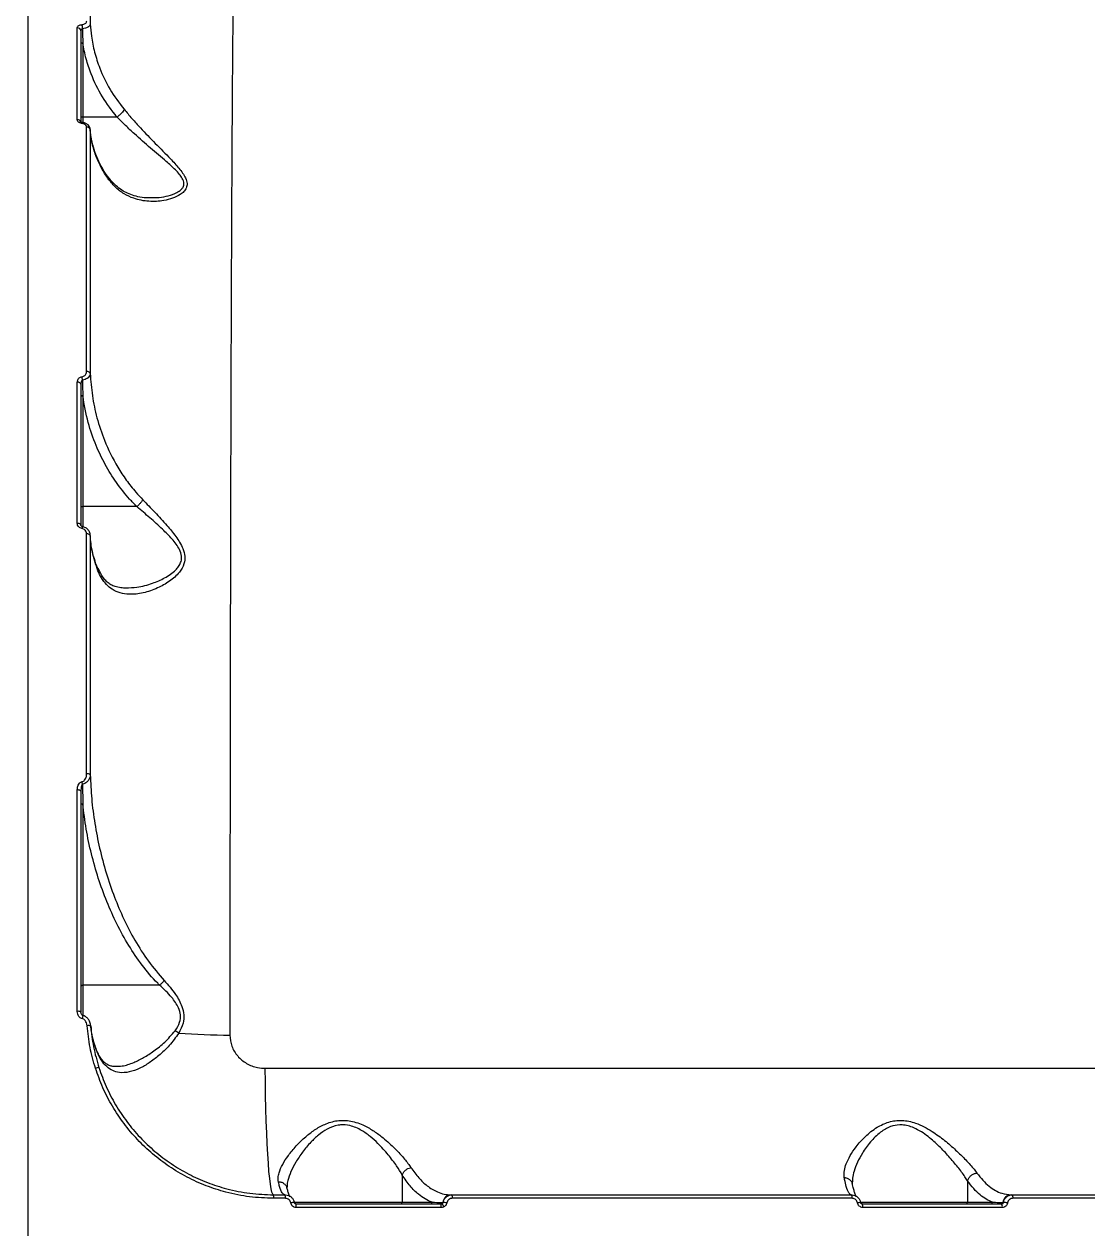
# Model space of a CAD drawing. Header units: millimetres. Extents: x -7735 to 7893, y -6545 to 6034.
# Drawn here: x 2476.8 to 2766.6, y 275.1 to 603.5 of the extents above; entities that cross this region are included whole.
import ezdxf

# ---------------------------------------------------------------- set-up
doc = ezdxf.new("R2010")
doc.units = ezdxf.units.MM
doc.layers.add('DIKOM_ОБЪЕКТ', color=7, linetype='Continuous')
doc.layers.add('DIKOM_РАЗМЕР_ОБЪЕКТА', color=7, linetype='Continuous')
doc.styles.add('style1', font='arial.ttf', dxfattribs={"width": 0.8})
doc.dimstyles.new('1-50', dxfattribs={"dimtxt": 300, "dimasz": 200, "dimexe": 100, "dimexo": 0, "dimgap": 100, "dimtad": 1, "dimtxsty": 'style1', "dimcen": 200, "dimclrd": 7, "dimclre": 7, "dimclrt": 7, "dimadec": 1, "dimazin": 2, "dimtfac": 1, "dimtmove": 0, "dimatfit": 2, "dimfxl": 0, "dimlwd": 25, "dimlwe": 18, "dimarcsym": 0})

# ---------------------------------------------------------------- blocks, each defined once
blk = doc.blocks.new('*D0')
at = {"layer": 'Defpoints', "color": 0, "transparency": 16777216}
for p in [(5893.22, 882.1), (-4595.74, 266.13), (5893.22, -5840.17)]:
    blk.add_point(p, dxfattribs=at)
at = {"layer": 'DIKOM_РАЗМЕР_ОБЪЕКТА', "color": 7, "lineweight": 18, "transparency": 16777216}
for p, q in [((5893.22, 882.1), (5893.22, -5940.17)), ((-4595.74, 266.13), (-4595.74, -5940.17))]:
    blk.add_line(p, q, dxfattribs=at)
at = {"layer": 'DIKOM_РАЗМЕР_ОБЪЕКТА', "color": 7, "lineweight": 25, "transparency": 16777216}
blk.add_line((-4395.74, -5840.17), (5693.22, -5840.17), dxfattribs=at)
at = {"layer": 'DIKOM_РАЗМЕР_ОБЪЕКТА', "color": 7, "transparency": 16777216}
for points in [[(-4395.74, -5806.84), (-4395.74, -5873.51), (-4595.74, -5840.17)], [(5693.22, -5806.84), (5693.22, -5873.51), (5893.22, -5840.17)]]:
    blk.add_solid(points, dxfattribs=at)
at = {"layer": 'DIKOM_РАЗМЕР_ОБЪЕКТА', "color": 7, "transparency": 16777216, "insert": (648.74, -5587), "char_height": 300, "attachment_point": 5, "style": 'style1'}
blk.add_mtext('10450', dxfattribs=at)

msp = doc.modelspace()

# ---------------------------------------------------------------- linework, layer by layer
at = {"layer": 'DIKOM_ОБЪЕКТ', "color": 7, "linetype": 'Continuous', "lineweight": 15}
for p, q in [((2492.81, 598.294), (2492.81, 578.093)), ((2502.142, 578.093), (2492.81, 578.093)), ((2492.81, 578.093), (2492.81, 576.698)), ((2492.694, 576.617), (2492.691, 576.617)), ((2511.158, 556.157), (2511.304, 556.159)), ((2492.81, 502.051), (2492.81, 471.833)), ((2507.571, 471.833), (2492.81, 471.833)), ((2492.81, 471.833), (2492.81, 466.397)), ((2492.743, 396.169), (2492.81, 390.765)), ((2492.81, 390.765), (2492.81, 341.292)), ((2513.754, 341.292), (2492.81, 341.292)), ((2492.81, 341.292), (2492.81, 333.004)), ((2542.579, 318.628), (3021.238, 318.628)), ((2579.921, 289.512), (2579.921, 282.125)), ((2702.696, 287.803), (2702.691, 287.624)), ((2734.065, 287.931), (2734.065, 282.125)), ((2544.81, 284.125), (2548.003, 284.125)), ((2548.062, 283.166), (2544.866, 283.166)), ((2593.219, 284.125), (2593.514, 284.125)), ((2593.514, 284.125), (2702.416, 284.125)), ((2702.603, 283.166), (2593.61, 283.166)), ((2745.935, 284.125), (2746.219, 284.125)), ((2746.219, 284.125), (2852.723, 284.125)), ((2853.034, 283.166), (2746.442, 283.166)), ((2550.452, 282.125), (2579.921, 282.125)), ((2550.969, 281.625), (2590.433, 281.625)), ((2590.527, 280.66), (2551.03, 280.66)), ((2579.921, 282.125), (2588.047, 282.125)), ((2590.983, 282.042), (2591.08, 282.042)), ((2704.83, 282.125), (2734.065, 282.125)), ((2704.86, 282.042), (2704.865, 282.043)), ((2705.342, 281.625), (2743.309, 281.625)), ((2743.53, 280.66), (2705.531, 280.66)), ((2734.065, 282.125), (2740.867, 282.125)), ((2743.699, 282.042), (2743.871, 282.042))]:
    msp.add_line(p, q, dxfattribs=at)
at = {"layer": 'DIKOM_ОБЪЕКТ', "color": 7, "linetype": 'Continuous', "lineweight": 15, "flags": 128}
for points in [[(2492.81, 598.294), (2492.712, 598.29), (2492.619, 598.28), (2492.532, 598.264), (2492.456, 598.242), (2492.394, 598.216), (2492.348, 598.185), (2492.319, 598.152), (2492.31, 598.118)], [(2492.31, 505.236), (2492.291, 505.346), (2492.235, 505.453), (2492.143, 505.551), (2492.021, 505.637), (2491.871, 505.708), (2491.7, 505.761), (2491.514, 505.794), (2491.32, 505.806)], [(2494.853, 508.146), (2494.826, 508.254), (2494.765, 508.358), (2494.671, 508.452), (2494.549, 508.535), (2494.401, 508.603), (2494.234, 508.654), (2494.054, 508.686), (2493.866, 508.697)], [(2492.81, 502.051), (2492.712, 502.048), (2492.619, 502.038), (2492.532, 502.022), (2492.456, 502), (2492.394, 501.973), (2492.348, 501.943), (2492.319, 501.91), (2492.31, 501.876)], [(2492.81, 471.833), (2492.712, 471.829), (2492.618, 471.82), (2492.532, 471.804), (2492.456, 471.782), (2492.394, 471.756), (2492.348, 471.726), (2492.319, 471.694), (2492.31, 471.66)], [(2492.31, 466.799), (2492.291, 466.892), (2492.235, 466.981), (2492.144, 467.063), (2492.021, 467.136), (2491.871, 467.195), (2491.7, 467.24), (2491.514, 467.268), (2491.321, 467.278)], [(2494.85, 463.959), (2494.824, 464.047), (2494.763, 464.132), (2494.669, 464.209), (2494.547, 464.277), (2494.399, 464.333), (2494.232, 464.375), (2494.051, 464.401), (2493.864, 464.41)], [(2492.31, 394.249), (2492.291, 394.308), (2492.235, 394.365), (2492.144, 394.418), (2492.021, 394.464), (2491.871, 394.502), (2491.7, 394.53), (2491.515, 394.548), (2491.321, 394.555)], [(2492.31, 390.59), (2492.319, 390.624), (2492.348, 390.657), (2492.394, 390.687), (2492.456, 390.714), (2492.532, 390.736), (2492.619, 390.752), (2492.712, 390.762), (2492.81, 390.765)], [(2492.31, 341.116), (2492.319, 341.151), (2492.348, 341.184), (2492.394, 341.214), (2492.456, 341.241), (2492.532, 341.262), (2492.619, 341.279), (2492.712, 341.289), (2492.81, 341.292)], [(2544.81, 284.125), (2544.595, 284.308), (2544.382, 284.853), (2544.173, 285.757), (2543.97, 287.01), (2543.775, 288.602), (2543.589, 290.518), (2543.414, 292.74), (2543.252, 295.248), (2543.104, 298.02), (2542.971, 301.03), (2542.856, 304.25), (2542.758, 307.652), (2542.679, 311.204), (2542.619, 314.874), (2542.579, 318.628)]]:
    msp.add_lwpolyline(points, dxfattribs=at)
at = {"layer": 'DIKOM_ОБЪЕКТ', "color": 7, "linetype": 'Continuous', "lineweight": 15}
for centre, radius, start, end in [((2491.401, 601.504), 0.915, 6.95508, 95.20555), ((2486.353, 602.028), 6.388, 1.44607, 11.78222), ((2491.41, 576.432), 0.945, 20.99393, 95.52433), ((2492.997, 576.352), 0.405, 139.00617, 178.53026), ((2493.97, 574.436), 0.913, 13.1746, 96.20911), ((2483.655, 505.579), 9.12, 4.9402, 10.74825), ((2494.018, 465.719), 1.443, 153.12145, 174.38532), ((2494.067, 397.889), 1.107, 45.16807, 100.68201), ((2479.884, 394.136), 13.019, 8.98513, 11.91294), ((2491.56, 332.521), 1.659, 63.11837, 98.26197), ((2504.698, 330.024), 12.274, 165.87166, 169.80871), ((2494.361, 328.456), 1.84, 70.22719, 101.27056), ((2514.631, 322.677), 7.021, 51.87741, 61.55413), ((2534.423, 555.257), 227.583, 266.10545, 269.61948), ((2497.14, 316.68), 2.132, 88.0384, 113.8839), ((2540.603, 283.397), 4.27, 356.89408, 9.8186), ((2544.011, 283.4), 4.058, 356.69621, 10.30022), ((2593.314, 281.782), 2.345, 92.33388, 173.63253), ((2591.087, 283.397), 2.533, 354.7622, 16.70375), ((2701.194, 283.39), 1.426, 350.96018, 31.03404), ((2746.03, 281.782), 2.345, 92.3276, 173.63271), ((2745.21, 283.385), 1.251, 349.89333, 36.24066), ((2551.122, 274.223), 7.85, 94.74834, 101.57541), ((2547.098, 280.895), 3.939, 356.57875, 10.68469), ((2579.443, 282.103), 0.478, 272.93378, 2.65633), ((2587.569, 282.103), 0.479, 272.93726, 2.65285), ((2587.918, 280.893), 2.619, 354.88581, 16.22953), ((2590.487, 282.111), 0.501, 301.86033, 352.12222), ((2587.762, 279.242), 3.861, 24.44724, 39.25171), ((2590.194, 271.397), 10.682, 79.88897, 85.2429), ((2709.374, 251.982), 30.398, 98.53015, 100.05427), ((2704.126, 280.886), 1.423, 350.8547, 31.30696), ((2733.588, 282.103), 0.478, 272.93507, 2.68503), ((2740.389, 282.103), 0.479, 272.93726, 2.65285), ((2743.233, 282.094), 0.469, 272.31689, 353.6597), ((2742.282, 280.883), 1.267, 349.85862, 35.85066), ((2743.461, 273.611), 8.441, 79.58419, 87.21288)]:
    msp.add_arc(centre, radius, start, end, dxfattribs=at)
for points, knots in [([(2477.81, 685.998), (2477.81, 686.035), (2477.81, 686.214), (2477.81, 685.192), (2477.81, 682.865), (2477.81, 679.119), (2477.81, 674.129), (2477.81, 667.931), (2477.81, 660.432), (2477.81, 651.601), (2477.81, 641.436), (2477.81, 630.161), (2477.81, 617.842), (2477.81, 604.565), (2477.81, 590.112), (2477.81, 574.485), (2477.81, 557.71), (2477.81, 540.156), (2477.81, 521.903), (2477.811, 503.042), (2477.811, 483.266), (2477.811, 462.605), (2477.811, 441.111), (2477.811, 420.183), (2477.811, 399.975), (2477.811, 380.606), (2477.811, 360.9), (2477.811, 340.909), (2477.811, 320.848), (2477.811, 300.818), (2477.811, 282.949), (2477.811, 271.706), (2477.811, 267.128)], [0, 0, 0, 0, 0.0094891, 0.0458486, 0.0822376, 0.1185971, 0.1539303, 0.1892908, 0.2246237, 0.2609833, 0.2973726, 0.333732, 0.369065, 0.4044255, 0.4397588, 0.4761182, 0.5125073, 0.5488667, 0.5841999, 0.6195601, 0.6548935, 0.6912528, 0.7276419, 0.7640014, 0.7947536, 0.8255418, 0.85633, 0.88741, 0.91849, 0.9487827, 0.979144, 1, 1, 1, 1]), ([(2494.876, 649.999), (2494.875, 647.164), (2494.872, 641.495), (2494.87, 631.816), (2494.867, 621.272), (2494.865, 611.697), (2494.864, 605.552), (2494.863, 603.465)], [0, 0, 0, 0, 0.2203105, 0.4406217, 0.6630836, 0.8855462, 1, 1, 1, 1]), ([(2534.811, 648.026), (2534.775, 648.014), (2534.684, 647.984), (2534.548, 646.641), (2534.405, 644.105), (2534.269, 640.326), (2534.141, 635.312), (2534.019, 629.038), (2533.907, 621.652), (2533.804, 613.21), (2533.708, 603.791), (2533.618, 593.229), (2533.534, 581.512), (2533.456, 568.655), (2533.384, 554.949), (2533.319, 540.467), (2533.259, 525.293), (2533.204, 509.168), (2533.154, 492.106), (2533.108, 474.146), (2533.07, 456.898), (2533.038, 440.577), (2533.012, 425.304), (2532.989, 409.674), (2532.968, 393.741), (2532.95, 377.578), (2532.935, 361.174), (2532.922, 344.545), (2532.915, 333.301), (2532.912, 327.68)], [0, 0, 0, 0, 0.0268282, 0.0663838, 0.1059699, 0.1455254, 0.1862365, 0.2269807, 0.2676916, 0.3071163, 0.3465713, 0.3859961, 0.4265711, 0.4671796, 0.5077544, 0.5470855, 0.5864472, 0.6257783, 0.6662555, 0.7067662, 0.7472434, 0.7786605, 0.8100774, 0.8417451, 0.8734128, 0.9049328, 0.9364529, 0.9682265, 1, 1, 1, 1]), ([(2492.606, 603.333), (2492.765, 603.355), (2493.083, 603.4), (2493.478, 603.583), (2493.758, 603.831), (2493.865, 604.059), (2493.873, 604.194), (2493.875, 604.228)], [0, 0, 0, 0, 0.226375, 0.4527731, 0.6823937, 0.9208282, 1, 1, 1, 1]), ([(2491.318, 602.415), (2491.32, 602.45), (2491.327, 602.59), (2491.439, 602.825), (2491.725, 603.077), (2492.124, 603.264), (2492.446, 603.31), (2492.606, 603.333)], [0, 0, 0, 0, 0.0795744, 0.3194618, 0.5497857, 0.7749261, 1, 1, 1, 1]), ([(2491.319, 577.372), (2491.319, 577.819), (2491.319, 580.053), (2491.319, 585.486), (2491.318, 593.491), (2491.318, 599.439), (2491.318, 602.415)], [0, 0, 0, 0, 0.05076927, 0.25385213, 0.62669653, 1, 1, 1, 1]), ([(2492.739, 602.189), (2492.692, 602.178), (2492.637, 602.165), (2492.538, 602.111), (2492.441, 602.027), (2492.348, 601.868), (2492.313, 601.724), (2492.31, 601.637), (2492.31, 601.615)], [0, 0, 0, 0, 0.1725243, 0.1993971, 0.413385, 0.650599, 0.9117904, 1, 1, 1, 1]), ([(2492.31, 601.615), (2492.31, 597.633), (2492.31, 589.661), (2492.31, 580.977), (2492.31, 576.631)], [0, 0, 0, 0, 0.4994511, 1, 1, 1, 1]), ([(2494.863, 603.465), (2494.86, 603.419), (2494.845, 603.233), (2494.661, 602.915), (2494.19, 602.566), (2493.532, 602.301), (2493.004, 602.226), (2492.739, 602.189)], [0, 0, 0, 0, 0.0780879, 0.3139302, 0.5431887, 0.7710791, 1, 1, 1, 1]), ([(2492.739, 602.189), (2492.74, 602.11), (2492.754, 600.812), (2492.783, 599.513), (2492.81, 598.294)], [0, 0, 0, 0, 0.0608103, 1, 1, 1, 1]), ([(2494.863, 603.465), (2494.948, 602.374), (2495.149, 599.793), (2495.967, 595.754), (2497.545, 590.842), (2500.065, 585.496), (2502.729, 581.996), (2504.078, 580.223)], [0, 0, 0, 0, 0.1301658, 0.3081395, 0.4882725, 0.7408495, 1, 1, 1, 1]), ([(2502.142, 578.093), (2500.746, 579.901), (2497.917, 583.564), (2495.308, 589.037), (2493.63, 593.992), (2493.084, 596.855), (2492.81, 598.294)], [0, 0, 0, 0, 0.30014471, 0.60821939, 0.80309604, 1, 1, 1, 1]), ([(2492.81, 578.093), (2492.754, 578.092), (2492.641, 578.088), (2492.491, 578.058), (2492.378, 578.015), (2492.325, 577.97), (2492.311, 577.938), (2492.31, 577.926), (2492.31, 577.922)], [0, 0, 0, 0, 0.2145801, 0.4292959, 0.64392, 0.8584359, 0.9551837, 1, 1, 1, 1]), ([(2504.078, 580.223), (2504.789, 579.383), (2506.22, 577.69), (2509.064, 574.555), (2512.624, 570.856), (2516.251, 567.24), (2518.729, 564.578), (2520.084, 562.833), (2520.932, 561.42), (2521.344, 559.992), (2521.107, 558.721), (2520.409, 557.722), (2519.17, 556.73), (2517.309, 555.874), (2514.407, 555.141), (2510.781, 554.95), (2507.106, 555.654), (2504.033, 557.087), (2501.657, 558.837), (2500.338, 560.498), (2499.72, 561.276)], [0, 0, 0, 0, 0.0515647, 0.1038938, 0.1938057, 0.2863979, 0.3436986, 0.3727597, 0.4024685, 0.4366785, 0.4671101, 0.4964619, 0.526972, 0.5803759, 0.6349458, 0.7251681, 0.8181226, 0.8802063, 0.9438905, 1, 1, 1, 1]), ([(2502.167, 578.1), (2502.164, 578.099), (2502.156, 578.094), (2502.147, 578.094), (2502.142, 578.093)], [0, 0, 0, 0, 0.4083637, 1, 1, 1, 1]), ([(2504.078, 580.223), (2504.073, 580.209), (2504.025, 580.073), (2503.848, 579.751), (2503.411, 579.209), (2502.827, 578.623), (2502.387, 578.275), (2502.167, 578.1)], [0, 0, 0, 0, 0.0262823, 0.2631125, 0.5087232, 0.7543537, 1, 1, 1, 1]), ([(2511.304, 556.159), (2512.097, 556.141), (2513.732, 556.103), (2516.167, 556.602), (2518.241, 557.307), (2519.569, 558.18), (2520.264, 559.053), (2520.505, 560.083), (2520.054, 561.335), (2519.154, 562.563), (2517.707, 564.102), (2515.087, 566.438), (2511.254, 569.641), (2507.499, 572.936), (2504.461, 575.781), (2502.927, 577.334), (2502.169, 578.098), (2502.167, 578.1)], [0, 0, 0, 0, 0.0740966, 0.1529149, 0.2329221, 0.2854107, 0.3163252, 0.3569497, 0.4028866, 0.4435345, 0.4855981, 0.5694923, 0.7048307, 0.8436215, 0.9212472, 0.9997605, 1, 1, 1, 1]), ([(2492.592, 576.362), (2492.559, 576.366), (2492.36, 576.392), (2492.009, 576.492), (2491.628, 576.725), (2491.369, 577.031), (2491.335, 577.258), (2491.319, 577.372)], [0, 0, 0, 0, 0.0479014, 0.2856703, 0.5236257, 0.7617698, 1, 1, 1, 1]), ([(2492.694, 576.621), (2492.656, 576.625), (2492.558, 576.635), (2492.42, 576.68), (2492.309, 576.737), (2492.27, 576.777), (2492.275, 576.769), (2492.277, 576.767)], [0, 0, 0, 0, 0.1460683, 0.3781704, 0.6280576, 0.8955682, 1, 1, 1, 1]), ([(2493.871, 575.344), (2493.854, 575.459), (2493.821, 575.688), (2493.561, 575.996), (2493.179, 576.23), (2492.826, 576.333), (2492.626, 576.358), (2492.592, 576.362)], [0, 0, 0, 0, 0.2378964, 0.4755298, 0.7135631, 0.9514872, 1, 1, 1, 1]), ([(2494.849, 574.706), (2494.851, 574.723), (2494.874, 574.965), (2494.685, 575.425), (2494.269, 575.986), (2493.628, 576.388), (2493.066, 576.601), (2492.736, 576.602), (2492.69, 576.602)], [0, 0, 0, 0, 0.0165892, 0.2408118, 0.4634721, 0.7019456, 0.9584759, 1, 1, 1, 1]), ([(2493.866, 508.697), (2493.866, 514.65), (2493.867, 526.555), (2493.868, 543.561), (2493.869, 559.961), (2493.87, 570.216), (2493.871, 575.344)], [0, 0, 0, 0, 0.2485951, 0.4971901, 0.7485955, 1, 1, 1, 1]), ([(2499.6, 561.851), (2499.097, 562.603), (2498.057, 564.157), (2496.835, 566.63), (2495.847, 569.223), (2495.203, 571.873), (2494.883, 573.731), (2494.873, 574.697), (2494.872, 574.767)], [0, 0, 0, 0, 0.1857304, 0.3841452, 0.5836789, 0.7839334, 0.9843781, 1, 1, 1, 1]), ([(2494.859, 574.644), (2494.858, 569.586), (2494.857, 559.47), (2494.855, 543.182), (2494.854, 526.163), (2494.853, 514.152), (2494.853, 508.146)], [0, 0, 0, 0, 0.2485966, 0.4971918, 0.7485957, 1, 1, 1, 1]), ([(2499.72, 561.276), (2499.559, 561.508), (2498.739, 562.694), (2497.451, 564.927), (2496.132, 568.052), (2495.207, 571.305), (2494.976, 573.527), (2494.859, 574.644)], [0, 0, 0, 0, 0.0563978, 0.2882963, 0.5227746, 0.7600114, 1, 1, 1, 1]), ([(2499.72, 561.276), (2499.72, 561.306), (2499.721, 561.437), (2499.698, 561.641), (2499.591, 561.761), (2499.544, 561.813)], [0, 0, 0, 0, 0.1406217, 0.6231993, 1, 1, 1, 1]), ([(2511.287, 556.045), (2511.275, 556.045), (2510.489, 555.995), (2508.976, 556.15), (2506.884, 556.57), (2505.025, 557.253), (2503.41, 558.134), (2501.9, 559.304), (2500.628, 560.566), (2499.927, 561.543), (2499.652, 561.926)], [0, 0, 0, 0, 0.0026596, 0.1777, 0.3475943, 0.4933749, 0.6288846, 0.7727116, 0.9107318, 1, 1, 1, 1]), ([(2491.32, 505.806), (2491.327, 505.915), (2491.344, 506.186), (2491.506, 506.579), (2491.799, 506.93), (2492.17, 507.182), (2492.466, 507.247), (2492.615, 507.28)], [0, 0, 0, 0, 0.1655121, 0.4120205, 0.6200295, 0.8097109, 1, 1, 1, 1]), ([(2491.321, 467.278), (2491.321, 467.863), (2491.321, 470.787), (2491.32, 478.806), (2491.32, 491.183), (2491.32, 500.929), (2491.32, 505.806)], [0, 0, 0, 0, 0.0441418, 0.2207222, 0.6100172, 1, 1, 1, 1]), ([(2492.741, 506.364), (2492.71, 506.351), (2492.656, 506.329), (2492.562, 506.24), (2492.46, 506.081), (2492.368, 505.814), (2492.317, 505.522), (2492.312, 505.319), (2492.31, 505.236)], [0, 0, 0, 0, 0.0790941, 0.1357272, 0.3030279, 0.5190967, 0.8023854, 1, 1, 1, 1]), ([(2492.615, 507.28), (2492.76, 507.311), (2493.049, 507.374), (2493.409, 507.619), (2493.69, 507.957), (2493.843, 508.333), (2493.859, 508.592), (2493.866, 508.697)], [0, 0, 0, 0, 0.1919782, 0.3835605, 0.5901709, 0.8340874, 1, 1, 1, 1]), ([(2494.853, 508.146), (2494.839, 508.017), (2494.807, 507.696), (2494.538, 507.226), (2494.061, 506.803), (2493.457, 506.494), (2492.982, 506.408), (2492.741, 506.364)], [0, 0, 0, 0, 0.1576673, 0.3932328, 0.5991996, 0.7967597, 1, 1, 1, 1]), ([(2492.741, 506.364), (2492.742, 506.216), (2492.756, 504.778), (2492.784, 503.341), (2492.81, 502.051)], [0, 0, 0, 0, 0.1029226, 1, 1, 1, 1]), ([(2494.853, 508.146), (2494.998, 506.124), (2495.29, 502.057), (2496.605, 495.956), (2498.78, 489.375), (2501.569, 483.705), (2504.627, 479.052), (2506.939, 476.095), (2508.548, 474.393), (2509.18, 473.724)], [0, 0, 0, 0, 0.161025, 0.3238567, 0.4936581, 0.7083222, 0.8185356, 0.9287331, 1, 1, 1, 1]), ([(2492.31, 505.236), (2492.31, 498.999), (2492.31, 486.507), (2492.31, 473.375), (2492.31, 466.799)], [0, 0, 0, 0, 0.4992736, 1, 1, 1, 1]), ([(2507.571, 471.833), (2506.902, 472.516), (2504.875, 474.586), (2501.895, 478.382), (2498.847, 483.274), (2496.246, 488.737), (2494.05, 494.988), (2493.239, 499.607), (2492.81, 502.051)], [0, 0, 0, 0, 0.0822973, 0.2495059, 0.4173, 0.5846546, 0.7802071, 1, 1, 1, 1]), ([(2509.18, 473.724), (2510.273, 472.599), (2512.48, 470.325), (2515.565, 466.996), (2517.838, 464.239), (2519.266, 462.104), (2520.195, 460.3), (2520.738, 458.279), (2520.488, 455.981), (2519.367, 454.095), (2517.904, 452.586), (2515.924, 451.05), (2513.024, 449.446), (2509.247, 448.165), (2505.806, 447.795), (2502.978, 448.224), (2500.91, 449.13), (2499.203, 450.545), (2497.904, 452.239), (2497.258, 453.685), (2496.96, 454.351)], [0, 0, 0, 0, 0.0753105, 0.1521185, 0.2131825, 0.2441313, 0.2756844, 0.3129818, 0.3505991, 0.4012234, 0.4378747, 0.4745844, 0.5507921, 0.6403404, 0.732645, 0.7930015, 0.8549405, 0.9047759, 0.9561061, 1, 1, 1, 1]), ([(2509.18, 473.724), (2509.163, 473.694), (2509.044, 473.485), (2508.74, 473.05), (2508.193, 472.41), (2507.785, 472.027), (2507.581, 471.836)], [0, 0, 0, 0, 0.0544836, 0.3767233, 0.6883739, 1, 1, 1, 1]), ([(2504.556, 449.709), (2505.557, 449.724), (2507.923, 449.76), (2511.553, 450.756), (2514.64, 452.068), (2516.761, 453.348), (2518.045, 454.395), (2518.974, 455.478), (2519.593, 456.602), (2519.769, 457.609), (2519.686, 458.818), (2519.269, 460.071), (2518.284, 461.627), (2516.761, 463.496), (2514.349, 465.899), (2511.104, 468.818), (2508.732, 470.82), (2507.583, 471.835), (2507.581, 471.836)], [0, 0, 0, 0, 0.0982663, 0.2321591, 0.3366663, 0.390428, 0.4440759, 0.4774995, 0.5118399, 0.5524249, 0.5603382, 0.608811, 0.6507605, 0.6939519, 0.7802632, 0.889141, 0.999885, 1, 1, 1, 1]), ([(2507.581, 471.836), (2507.58, 471.835), (2507.578, 471.834), (2507.574, 471.833), (2507.572, 471.833), (2507.571, 471.833)], [0, 0, 0, 0, 0.3297767, 0.7866907, 1, 1, 1, 1]), ([(2492.581, 465.86), (2492.423, 465.901), (2492.085, 465.989), (2491.67, 466.319), (2491.377, 466.766), (2491.339, 467.107), (2491.321, 467.278)], [0, 0, 0, 0, 0.2214292, 0.4744074, 0.7373015, 1, 1, 1, 1]), ([(2492.732, 466.375), (2492.708, 466.378), (2492.638, 466.389), (2492.534, 466.438), (2492.418, 466.524), (2492.33, 466.655), (2492.305, 466.752), (2492.31, 466.808), (2492.311, 466.812)], [0, 0, 0, 0, 0.0680286, 0.2032335, 0.3685998, 0.6140766, 0.9754029, 1, 1, 1, 1]), ([(2494.842, 464.043), (2494.843, 464.063), (2494.861, 464.368), (2494.667, 464.959), (2494.174, 465.684), (2493.485, 466.195), (2492.954, 466.299), (2492.724, 466.344)], [0, 0, 0, 0, 0.0181463, 0.2755827, 0.5367556, 0.7989692, 1, 1, 1, 1]), ([(2493.864, 464.41), (2493.845, 464.585), (2493.806, 464.934), (2493.506, 465.393), (2493.084, 465.73), (2492.74, 465.819), (2492.581, 465.86)], [0, 0, 0, 0, 0.26324002, 0.52664054, 0.78130772, 1, 1, 1, 1]), ([(2493.862, 398.977), (2493.862, 404.573), (2493.862, 415.766), (2493.863, 432.256), (2493.863, 448.53), (2493.864, 459.117), (2493.864, 464.41)], [0, 0, 0, 0, 0.2490975, 0.498194, 0.749097, 1, 1, 1, 1]), ([(2494.85, 463.959), (2494.849, 458.716), (2494.849, 448.229), (2494.849, 432.036), (2494.848, 415.546), (2494.847, 404.298), (2494.847, 398.674)], [0, 0, 0, 0, 0.2490963, 0.4981943, 0.7490964, 1, 1, 1, 1]), ([(2496.96, 454.351), (2496.368, 456.062), (2495.278, 459.215), (2494.984, 462.47), (2494.85, 463.959)], [0, 0, 0, 0, 0.5425603, 1, 1, 1, 1]), ([(2496.916, 454.924), (2496.578, 455.812), (2495.885, 457.632), (2495.24, 460.451), (2494.892, 462.616), (2494.874, 463.823), (2494.87, 464.062)], [0, 0, 0, 0, 0.2971386, 0.6094913, 0.9229278, 1, 1, 1, 1]), ([(2496.96, 454.351), (2496.965, 454.381), (2496.993, 454.57), (2497.006, 454.779), (2496.909, 454.909), (2496.902, 454.918)], [0, 0, 0, 0, 0.1469405, 0.942127, 1, 1, 1, 1]), ([(2504.584, 449.606), (2504.118, 449.618), (2503.074, 449.644), (2501.705, 449.991), (2500.457, 450.515), (2499.528, 451.183), (2498.619, 452.13), (2497.807, 453.358), (2497.263, 454.353), (2497.035, 454.978), (2497.017, 455.027)], [0, 0, 0, 0, 0.1360197, 0.3048973, 0.4479164, 0.5883847, 0.7173513, 0.8550958, 0.9887596, 1, 1, 1, 1]), ([(2492.623, 396.823), (2492.751, 396.864), (2493.008, 396.945), (2493.369, 397.277), (2493.716, 397.866), (2493.851, 398.489), (2493.86, 398.898), (2493.862, 398.977)], [0, 0, 0, 0, 0.145617, 0.2899735, 0.5320917, 0.9098144, 1, 1, 1, 1]), ([(2494.847, 398.674), (2494.843, 398.584), (2494.822, 398.107), (2494.569, 397.367), (2493.973, 396.694), (2493.368, 396.313), (2492.956, 396.218), (2492.743, 396.169)], [0, 0, 0, 0, 0.0825387, 0.4350599, 0.6772252, 0.833006, 1, 1, 1, 1]), ([(2494.847, 398.674), (2494.949, 396.506), (2495.158, 392.062), (2496.032, 385.381), (2497.343, 378.62), (2499.122, 371.913), (2501.33, 365.454), (2503.934, 359.303), (2506.988, 353.449), (2510.548, 347.761), (2513.516, 344.315), (2514.998, 342.593)], [0, 0, 0, 0, 0.1079575, 0.2212646, 0.3345712, 0.4497833, 0.564985, 0.6720715, 0.7791298, 0.8896223, 1, 1, 1, 1]), ([(2491.321, 394.555), (2491.323, 394.642), (2491.334, 395.077), (2491.481, 395.737), (2491.85, 396.352), (2492.226, 396.697), (2492.49, 396.781), (2492.623, 396.823)], [0, 0, 0, 0, 0.0951055, 0.4719857, 0.7157969, 0.8572403, 1, 1, 1, 1]), ([(2491.322, 334.163), (2491.322, 334.82), (2491.322, 338.109), (2491.322, 346.645), (2491.322, 359.708), (2491.322, 376.603), (2491.321, 388.132), (2491.321, 394.555)], [0, 0, 0, 0, 0.0321659, 0.1608354, 0.4183961, 0.6759573, 1, 1, 1, 1]), ([(2492.743, 396.169), (2492.717, 396.151), (2492.666, 396.117), (2492.585, 395.999), (2492.475, 395.743), (2492.36, 395.215), (2492.313, 394.686), (2492.31, 394.323), (2492.31, 394.249)], [0, 0, 0, 0, 0.046141, 0.0901718, 0.2101396, 0.459822, 0.8891969, 1, 1, 1, 1]), ([(2492.31, 394.249), (2492.31, 389.324), (2492.31, 379.474), (2492.31, 364.468), (2492.31, 349.32), (2492.31, 339.107), (2492.31, 334.001)], [0, 0, 0, 0, 0.2493142, 0.4986279, 0.7493138, 1, 1, 1, 1]), ([(2513.754, 341.292), (2513.585, 341.464), (2511.882, 343.197), (2508.916, 346.724), (2505.235, 352.177), (2502.038, 357.984), (2499.278, 364.137), (2496.965, 370.518), (2495.098, 377.134), (2493.654, 383.887), (2493.091, 388.473), (2492.81, 390.765)], [0, 0, 0, 0, 0.0129753, 0.1306099, 0.2483401, 0.3704487, 0.4925904, 0.6182929, 0.7440059, 0.8720034, 1, 1, 1, 1]), ([(2514.998, 342.593), (2514.975, 342.563), (2514.807, 342.347), (2514.411, 341.889), (2513.991, 341.504), (2513.764, 341.295)], [0, 0, 0, 0, 0.0699953, 0.4978164, 1, 1, 1, 1]), ([(2514.998, 342.593), (2516.085, 341.364), (2517.573, 339.68), (2519.108, 337.198), (2519.957, 335.363), (2520.447, 333.232), (2520.239, 330.641), (2519.432, 329.094), (2518.966, 328.2)], [0, 0, 0, 0, 0.3030709, 0.4152336, 0.5295153, 0.6687574, 0.8085441, 1, 1, 1, 1]), ([(2513.764, 341.295), (2513.763, 341.294), (2513.76, 341.293), (2513.757, 341.292), (2513.754, 341.292), (2513.754, 341.292)], [0, 0, 0, 0, 0.356706, 0.825819, 1, 1, 1, 1]), ([(2517.976, 328.85), (2518.47, 329.61), (2519.314, 330.905), (2519.553, 333.2), (2519.015, 335.058), (2518.115, 336.637), (2516.467, 338.797), (2514.893, 340.256), (2513.765, 341.294), (2513.764, 341.295)], [0, 0, 0, 0, 0.18861357, 0.32166679, 0.45555082, 0.56914324, 0.68312922, 0.99968754, 1, 1, 1, 1]), ([(2492.618, 332.195), (2492.577, 332.205), (2492.396, 332.246), (2492.068, 332.419), (2491.68, 332.822), (2491.382, 333.429), (2491.342, 333.912), (2491.322, 334.163)], [0, 0, 0, 0, 0.0491231, 0.2179319, 0.4266815, 0.7022481, 1, 1, 1, 1]), ([(2492.847, 333.018), (2492.837, 333.018), (2492.816, 333.016), (2492.773, 333.023), (2492.698, 333.056), (2492.573, 333.16), (2492.42, 333.396), (2492.317, 333.698), (2492.322, 333.919), (2492.324, 334.001)], [0, 0, 0, 0, 0.0248406, 0.05086558, 0.10414909, 0.22735619, 0.45012416, 0.79622996, 1, 1, 1, 1]), ([(2494.001, 330.26), (2493.963, 330.509), (2493.887, 331.002), (2493.548, 331.603), (2493.115, 332.032), (2492.779, 332.142), (2492.618, 332.195)], [0, 0, 0, 0, 0.2974718, 0.5890151, 0.8028533, 1, 1, 1, 1]), ([(2494.966, 330.277), (2494.964, 330.327), (2494.947, 330.741), (2494.708, 331.437), (2494.199, 332.232), (2493.552, 332.791), (2493.04, 332.943), (2492.795, 333.015)], [0, 0, 0, 0, 0.0410193, 0.3334714, 0.5760252, 0.7972448, 1, 1, 1, 1]), ([(2496.277, 318.63), (2495.729, 320.525), (2494.625, 324.342), (2494.21, 328.278), (2494.001, 330.26)], [0, 0, 0, 0, 0.4964884, 1, 1, 1, 1]), ([(2494.984, 330.187), (2495.185, 328.276), (2495.589, 324.425), (2496.669, 320.691), (2497.213, 318.811)], [0, 0, 0, 0, 0.4964822, 1, 1, 1, 1]), ([(2496.391, 323.957), (2496.065, 324.978), (2495.41, 327.03), (2495.126, 329.132), (2494.984, 330.187)], [0, 0, 0, 0, 0.497868, 1, 1, 1, 1]), ([(2496.345, 324.271), (2496.326, 324.319), (2495.942, 325.262), (2495.49, 327.16), (2495.06, 329.123), (2495.002, 330.172), (2494.995, 330.285)], [0, 0, 0, 0, 0.0242664, 0.4833523, 0.9443876, 1, 1, 1, 1]), ([(2501.683, 319.177), (2502.308, 319.176), (2503.893, 319.172), (2506.509, 320.065), (2509.411, 321.488), (2512.261, 323.357), (2515.246, 325.692), (2517.057, 327.788), (2517.976, 328.85)], [0, 0, 0, 0, 0.12543408, 0.3184322, 0.47959555, 0.64380138, 0.81947711, 1, 1, 1, 1]), ([(2518.966, 328.2), (2518.133, 327.044), (2516.464, 324.729), (2513.634, 322.141), (2510.94, 320.067), (2508.212, 318.484), (2505.458, 317.491), (2502.983, 317.331), (2500.949, 317.917), (2499.298, 319.01), (2497.867, 320.723), (2496.935, 322.486), (2496.499, 323.666), (2496.391, 323.957)], [0, 0, 0, 0, 0.1071409, 0.2145777, 0.311345, 0.4080903, 0.5217502, 0.6352953, 0.7192618, 0.8031732, 0.8878199, 0.9724026, 1, 1, 1, 1]), ([(2532.912, 327.68), (2533.02, 326.658), (2533.236, 324.6), (2534.932, 321.871), (2537.401, 319.84), (2540.098, 318.779), (2541.871, 318.671), (2542.579, 318.628)], [0, 0, 0, 0, 0.20990706, 0.4228913, 0.6382682, 0.85535834, 1, 1, 1, 1]), ([(2496.391, 323.957), (2496.39, 323.985), (2496.387, 324.093), (2496.357, 324.194), (2496.335, 324.268)], [0, 0, 0, 0, 0.2613725, 1, 1, 1, 1]), ([(2501.692, 319.115), (2501.469, 319.114), (2500.859, 319.113), (2500.055, 319.356), (2499.214, 319.804), (2498.458, 320.465), (2497.738, 321.35), (2497.06, 322.525), (2496.584, 323.531), (2496.376, 324.191), (2496.344, 324.291)], [0, 0, 0, 0, 0.0989267, 0.2704754, 0.4325118, 0.5711887, 0.7018549, 0.840313, 0.9758952, 1, 1, 1, 1]), ([(2544.866, 283.166), (2542.675, 283.249), (2538.293, 283.414), (2532.118, 284.665), (2526.422, 286.51), (2521.239, 288.86), (2516.338, 291.765), (2511.796, 295.214), (2507.66, 299.143), (2503.98, 303.501), (2500.834, 308.247), (2498.187, 313.29), (2496.913, 316.852), (2496.277, 318.63)], [0, 0, 0, 0, 0.1021869, 0.2043699, 0.2924927, 0.3808929, 0.4690137, 0.5574039, 0.6460782, 0.7344672, 0.8228826, 0.9115805, 1, 1, 1, 1]), ([(2497.213, 318.811), (2497.836, 317.072), (2499.084, 313.588), (2501.677, 308.656), (2504.759, 304.014), (2508.364, 299.752), (2512.416, 295.908), (2516.865, 292.535), (2521.666, 289.694), (2526.743, 287.396), (2532.323, 285.591), (2538.371, 284.368), (2542.663, 284.206), (2544.81, 284.125)], [0, 0, 0, 0, 0.0883716, 0.177024, 0.2653928, 0.3537667, 0.4424258, 0.5308009, 0.6189457, 0.7073703, 0.7955166, 0.8977583, 1, 1, 1, 1]), ([(2546.154, 287.607), (2546.105, 287.996), (2546.008, 288.772), (2546.351, 290.367), (2547.229, 292.394), (2548.824, 294.872), (2550.93, 297.455), (2553.357, 299.83), (2555.976, 301.868), (2558.809, 303.48), (2561.6, 304.347), (2564.039, 304.479), (2565.927, 304.281), (2567.791, 303.773), (2569.963, 302.867), (2572.307, 301.499), (2575.133, 299.388), (2577.978, 296.803), (2580.546, 294.004), (2581.761, 292.32), (2582.314, 291.553)], [0, 0, 0, 0, 0.0450802, 0.0901834, 0.1588874, 0.2276836, 0.2984042, 0.3691129, 0.4250502, 0.4808191, 0.5408215, 0.571385, 0.6019563, 0.6344664, 0.6670319, 0.7198492, 0.7727725, 0.8528865, 0.9329884, 1, 1, 1, 1]), ([(2579.922, 289.52), (2579.921, 289.521), (2579.493, 290.283), (2578.353, 292.135), (2576.163, 295.05), (2573.706, 297.797), (2571.236, 300.048), (2569.218, 301.506), (2567.308, 302.489), (2565.407, 303.131), (2563.713, 303.265), (2561.61, 302.997), (2559.446, 302.166), (2557.021, 300.452), (2554.765, 298.302), (2552.677, 295.776), (2550.872, 293.059), (2549.489, 290.419), (2548.761, 288.29), (2548.48, 286.918), (2548.521, 286.392), (2548.529, 286.282)], [0, 0, 0, 0, 0.0000529, 0.0712344, 0.1549604, 0.2408368, 0.2946364, 0.3495141, 0.3810929, 0.4135448, 0.4592335, 0.4720677, 0.5306424, 0.5868131, 0.644889, 0.7188588, 0.794325, 0.8665788, 0.9405887, 0.9876301, 1, 1, 1, 1]), ([(2700.459, 288.745), (2700.439, 288.873), (2700.343, 289.503), (2700.421, 290.743), (2700.962, 292.654), (2702.004, 294.822), (2703.703, 297.361), (2706.069, 300.074), (2709.081, 302.487), (2711.988, 303.892), (2714.35, 304.397), (2716.203, 304.481), (2718.073, 304.232), (2720.106, 303.654), (2722.24, 302.705), (2724.925, 301.129), (2727.854, 298.981), (2730.915, 296.306), (2733.635, 293.628), (2735.509, 291.525), (2736.36, 290.402), (2736.616, 290.064)], [0, 0, 0, 0, 0.0134545, 0.0663245, 0.1192331, 0.1832741, 0.2473525, 0.3264808, 0.4053652, 0.4678609, 0.4990963, 0.5303035, 0.5614446, 0.5926254, 0.6345137, 0.6764905, 0.7480857, 0.8197623, 0.8939596, 0.9680673, 1, 1, 1, 1]), ([(2734.066, 287.939), (2734.066, 287.939), (2733.832, 288.269), (2733.09, 289.514), (2731.429, 291.693), (2729.065, 294.534), (2726.379, 297.364), (2723.848, 299.646), (2721.485, 301.341), (2719.644, 302.351), (2717.854, 302.985), (2715.894, 303.308), (2714.258, 303.109), (2712.256, 302.452), (2709.999, 301.103), (2707.44, 298.532), (2705.424, 295.693), (2703.975, 292.989), (2703.121, 290.709), (2702.688, 288.961), (2702.694, 288.098), (2702.696, 287.803)], [0, 0, 0, 0, 0.0000461, 0.0339742, 0.1122458, 0.1926701, 0.2674451, 0.3438444, 0.3859517, 0.4289878, 0.4587751, 0.4897101, 0.5381058, 0.5500158, 0.6125031, 0.6936425, 0.7779407, 0.8458646, 0.9149501, 0.9708969, 1, 1, 1, 1]), ([(2579.921, 289.512), (2579.921, 289.514), (2579.921, 289.517), (2579.921, 289.519), (2579.922, 289.52)], [0, 0, 0, 0, 0.5701697, 1, 1, 1, 1]), ([(2588.047, 282.125), (2587.424, 282.382), (2586.173, 282.897), (2584.17, 284.337), (2582.041, 286.406), (2580.631, 288.471), (2579.921, 289.512)], [0, 0, 0, 0, 0.2160698, 0.4341074, 0.7147609, 1, 1, 1, 1]), ([(2579.922, 289.52), (2580.013, 289.754), (2580.197, 290.221), (2580.765, 290.842), (2581.448, 291.296), (2581.992, 291.491), (2582.27, 291.544), (2582.314, 291.553)], [0, 0, 0, 0, 0.2462198, 0.4924856, 0.7386817, 0.957983, 1, 1, 1, 1]), ([(2582.314, 291.553), (2583.006, 290.587), (2584.402, 288.641), (2586.819, 286.384), (2589.155, 284.969), (2591.349, 284.241), (2592.594, 284.164), (2593.219, 284.125)], [0, 0, 0, 0, 0.210654, 0.4247522, 0.6762147, 0.8374006, 1, 1, 1, 1]), ([(2734.066, 287.939), (2734.153, 288.18), (2734.327, 288.661), (2734.881, 289.302), (2735.58, 289.789), (2736.147, 289.987), (2736.49, 290.049), (2736.573, 290.059), (2736.616, 290.064)], [0, 0, 0, 0, 0.2316069, 0.4632383, 0.6948924, 0.926486, 0.9610452, 1, 1, 1, 1]), ([(2736.616, 290.064), (2737.15, 289.375), (2738.222, 287.988), (2739.913, 286.423), (2741.64, 285.248), (2743.639, 284.335), (2745.084, 284.203), (2745.935, 284.125)], [0, 0, 0, 0, 0.1872908, 0.3765519, 0.5570009, 0.7391951, 1, 1, 1, 1]), ([(2547.933, 284.125), (2547.692, 284.234), (2547.202, 284.456), (2546.606, 285.885), (2546.265, 287.184), (2546.154, 287.607)], [0, 0, 0, 0, 0.395874, 0.803224, 1, 1, 1, 1]), ([(2548.492, 285.961), (2548.488, 286.002), (2548.453, 286.296), (2548.123, 286.777), (2547.531, 287.3), (2546.868, 287.55), (2546.397, 287.608), (2546.199, 287.607), (2546.154, 287.607)], [0, 0, 0, 0, 0.0417721, 0.3001221, 0.5584659, 0.8167473, 0.9580116, 1, 1, 1, 1]), ([(2548.538, 285.901), (2548.525, 285.937), (2548.5, 286.005), (2548.509, 286.192), (2548.514, 286.28)], [0, 0, 0, 0, 0.5261946, 1, 1, 1, 1]), ([(2549.305, 283.607), (2549.296, 283.62), (2549.275, 283.649), (2549.112, 283.98), (2548.891, 284.599), (2548.686, 285.271), (2548.56, 285.823), (2548.528, 285.966)], [0, 0, 0, 0, 0.1676249, 0.383292, 0.6303127, 0.9038039, 1, 1, 1, 1]), ([(2702.346, 284.125), (2702.121, 284.232), (2701.665, 284.449), (2701.058, 286.065), (2700.661, 287.707), (2700.485, 288.61), (2700.459, 288.745)], [0, 0, 0, 0, 0.3434995, 0.6969388, 0.9545318, 1, 1, 1, 1]), ([(2702.654, 287.06), (2702.647, 287.13), (2702.615, 287.447), (2702.279, 287.943), (2701.687, 288.449), (2701.072, 288.674), (2700.653, 288.735), (2700.505, 288.743), (2700.459, 288.745)], [0, 0, 0, 0, 0.0749237, 0.3365718, 0.5982339, 0.8598917, 0.9567981, 1, 1, 1, 1]), ([(2702.746, 287.098), (2702.737, 287.122), (2702.677, 287.294), (2702.686, 287.567), (2702.694, 287.803)], [0, 0, 0, 0, 0.138022, 1, 1, 1, 1]), ([(2703.715, 283.607), (2703.705, 283.62), (2703.684, 283.651), (2703.52, 283.986), (2703.299, 284.59), (2703.027, 285.548), (2702.818, 286.388), (2702.706, 286.987), (2702.692, 287.065)], [0, 0, 0, 0, 0.1359264, 0.30982998, 0.50890581, 0.72922614, 0.96447227, 1, 1, 1, 1]), ([(2734.065, 287.931), (2734.065, 287.933), (2734.066, 287.936), (2734.066, 287.938), (2734.066, 287.939)], [0, 0, 0, 0, 0.6245774, 1, 1, 1, 1]), ([(2740.867, 282.125), (2740.298, 282.366), (2739.156, 282.85), (2737.443, 284.09), (2735.724, 285.72), (2734.62, 287.192), (2734.065, 287.931)], [0, 0, 0, 0, 0.2380395, 0.478162, 0.7377062, 1, 1, 1, 1]), ([(2548.003, 284.125), (2548.047, 284.125), (2548.369, 284.119), (2548.971, 283.981), (2549.692, 283.527), (2550.243, 282.861), (2550.392, 282.315), (2550.467, 282.042)], [0, 0, 0, 0, 0.0371734, 0.2780943, 0.5188457, 0.7593905, 1, 1, 1, 1]), ([(2549.546, 281.913), (2549.501, 282.077), (2549.411, 282.405), (2549.079, 282.806), (2548.645, 283.079), (2548.283, 283.162), (2548.088, 283.165), (2548.062, 283.166)], [0, 0, 0, 0, 0.2407269, 0.4813335, 0.7220042, 0.9627204, 1, 1, 1, 1]), ([(2591.08, 282.042), (2591.153, 282.32), (2591.302, 282.884), (2591.875, 283.565), (2592.637, 284.036), (2593.222, 284.096), (2593.514, 284.125)], [0, 0, 0, 0, 0.24251209, 0.49170692, 0.74722757, 1, 1, 1, 1]), ([(2593.61, 283.166), (2593.425, 283.148), (2593.055, 283.113), (2592.572, 282.831), (2592.208, 282.421), (2592.115, 282.08), (2592.07, 281.913)], [0, 0, 0, 0, 0.2565927, 0.5136822, 0.7611934, 1, 1, 1, 1]), ([(2702.416, 284.125), (2702.465, 284.124), (2702.789, 284.118), (2703.388, 283.976), (2704.097, 283.521), (2704.639, 282.857), (2704.786, 282.314), (2704.86, 282.042)], [0, 0, 0, 0, 0.0422797, 0.2820269, 0.5212938, 0.7606184, 1, 1, 1, 1]), ([(2704.067, 281.913), (2704.023, 282.076), (2703.934, 282.403), (2703.609, 282.803), (2703.184, 283.076), (2702.826, 283.162), (2702.632, 283.165), (2702.603, 283.166)], [0, 0, 0, 0, 0.2393919, 0.4786117, 0.7178493, 0.9576083, 1, 1, 1, 1]), ([(2743.871, 282.042), (2743.877, 282.075), (2743.927, 282.382), (2744.139, 282.949), (2744.675, 283.597), (2745.398, 284.04), (2745.946, 284.097), (2746.219, 284.125)], [0, 0, 0, 0, 0.02862252, 0.2670875, 0.51011525, 0.75561919, 1, 1, 1, 1]), ([(2746.442, 283.166), (2746.272, 283.149), (2745.932, 283.115), (2745.483, 282.849), (2745.15, 282.459), (2745.021, 282.117), (2744.99, 281.933), (2744.987, 281.913)], [0, 0, 0, 0, 0.245803, 0.4917995, 0.7342898, 0.9715219, 1, 1, 1, 1]), ([(2551.03, 280.66), (2551.004, 280.66), (2550.81, 280.664), (2550.448, 280.747), (2550.014, 281.02), (2549.682, 281.421), (2549.592, 281.749), (2549.546, 281.913)], [0, 0, 0, 0, 0.037172, 0.2778566, 0.5185806, 0.7592404, 1, 1, 1, 1]), ([(2550.949, 281.634), (2550.91, 281.635), (2550.808, 281.638), (2550.656, 281.721), (2550.529, 281.863), (2550.477, 281.989), (2550.471, 282.055), (2550.471, 282.06)], [0, 0, 0, 0, 0.1675005, 0.44154913, 0.71250896, 0.97899024, 1, 1, 1, 1]), ([(2588.047, 282.125), (2588.903, 282.087), (2589.887, 282.044), (2590.857, 282.042), (2590.983, 282.042)], [0, 0, 0, 0, 0.8702174, 1, 1, 1, 1]), ([(2590.433, 281.625), (2590.511, 281.63), (2590.62, 281.637), (2590.723, 281.675), (2590.752, 281.685)], [0, 0, 0, 0, 0.7203094, 1, 1, 1, 1]), ([(2591.277, 280.84), (2591.209, 280.808), (2590.974, 280.698), (2590.713, 280.676), (2590.527, 280.66)], [0, 0, 0, 0, 0.287971, 1, 1, 1, 1]), ([(2590.752, 281.685), (2590.8, 281.709), (2590.901, 281.757), (2591.013, 281.869), (2591.066, 281.974), (2591.077, 282.029), (2591.08, 282.042)], [0, 0, 0, 0, 0.3281483, 0.6787166, 0.9204218, 1, 1, 1, 1]), ([(2592.07, 281.913), (2592.027, 281.756), (2591.943, 281.442), (2591.647, 281.07), (2591.393, 280.913), (2591.277, 280.84)], [0, 0, 0, 0, 0.3509606, 0.7013789, 1, 1, 1, 1]), ([(2705.531, 280.66), (2705.501, 280.66), (2705.307, 280.664), (2704.949, 280.75), (2704.524, 281.023), (2704.2, 281.423), (2704.111, 281.75), (2704.067, 281.913)], [0, 0, 0, 0, 0.0426339, 0.2824397, 0.5216963, 0.7607585, 1, 1, 1, 1]), ([(2705.321, 281.636), (2705.278, 281.637), (2705.179, 281.641), (2705.039, 281.725), (2704.925, 281.859), (2704.872, 281.975), (2704.867, 282.039), (2704.866, 282.043)], [0, 0, 0, 0, 0.2106811, 0.4851833, 0.7294091, 0.9829824, 1, 1, 1, 1]), ([(2740.867, 282.125), (2741.008, 282.117), (2741.713, 282.078), (2742.671, 282.047), (2743.467, 282.043), (2743.699, 282.042)], [0, 0, 0, 0, 0.1504234, 0.752145, 1, 1, 1, 1]), ([(2743.309, 281.625), (2743.376, 281.631), (2743.506, 281.641), (2743.681, 281.728), (2743.804, 281.852), (2743.854, 281.96), (2743.868, 282.021), (2743.87, 282.036), (2743.871, 282.042)], [0, 0, 0, 0, 0.2630818, 0.5159689, 0.7520112, 0.9410958, 0.9741125, 1, 1, 1, 1]), ([(2744.987, 281.913), (2744.984, 281.894), (2744.953, 281.709), (2744.824, 281.368), (2744.491, 280.977), (2744.041, 280.711), (2743.7, 280.677), (2743.53, 280.66)], [0, 0, 0, 0, 0.0278542, 0.2649822, 0.5076883, 0.7538938, 1, 1, 1, 1])]:
    msp.add_open_spline(points, degree=3, knots=knots, dxfattribs=at)

# ---------------------------------------------------------------- dimensions: what is measured, and where the dimension line sits
at = {"layer": 'DIKOM_РАЗМЕР_ОБЪЕКТА'}
dim = msp.add_linear_dim(base=(5893.216, -5840.173), p1=(-4595.736, 266.125), p2=(5893.216, 882.098), text='10450', dimstyle='1-50', dxfattribs=at)
dim.commit()
dim.dimension.update_dxf_attribs({"geometry": '*D0', "text_midpoint": (648.74, -5840.173), "dimtype": 160})

doc.saveas('drawing.dxf')
